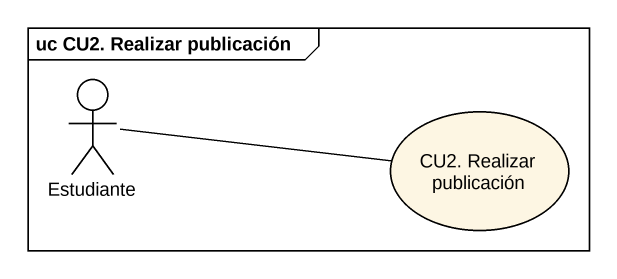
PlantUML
@startuml
mainframe uc CU2. Realizar publicación
actor Estudiante
usecase "CU2. Realizar publicación" as CU2_Realizar_publicación
Estudiante -right- CU2_Realizar_publicación
@enduml
